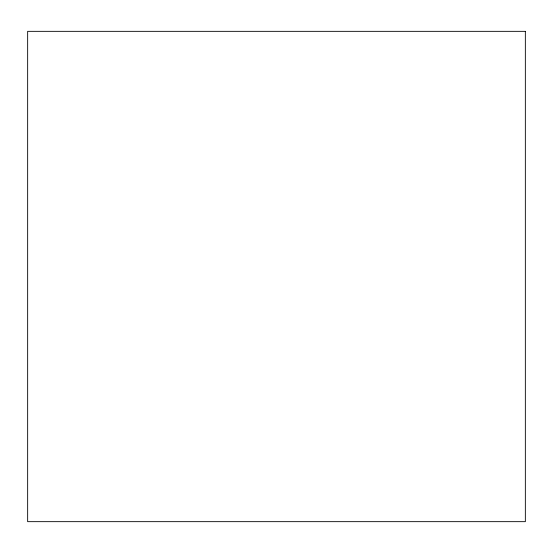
<?xml version="1.0" encoding="UTF-8"?>
<svg xmlns="http://www.w3.org/2000/svg" width="553" height="553" viewBox="0 0 553 553"><rect width="100%" height="100%" fill="white"/><g stroke="black" fill="none" stroke-linecap="round" stroke-linejoin="round"><path stroke-width="0.83" d="M525.35 31.341L27.65 31.341L27.65 521.659L525.35 521.659L525.35 31.341"/></g></svg>
